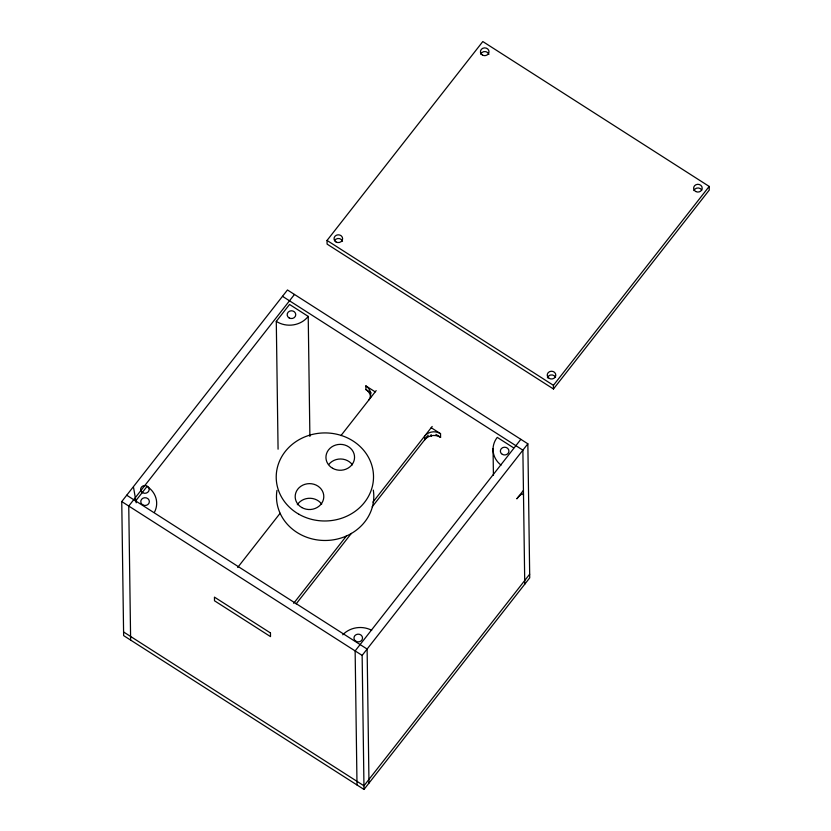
<?xml version="1.0" encoding="UTF-8"?>
<svg xmlns="http://www.w3.org/2000/svg" width="831" height="831" viewBox="0 0 831 831"><rect width="100%" height="100%" fill="white"/><g stroke="black" fill="none" stroke-linecap="round" stroke-linejoin="round"><path stroke-width="1.25" d="M121.752 501.571L287.464 289.967L527.851 443.806L529.721 577.857L364.009 789.45L123.632 635.611L121.752 501.571L362.139 655.399L364.009 789.45M327.04 240.45L482.811 41.55L709.196 186.424L709.248 190.081L553.477 388.981L327.092 244.106L327.04 240.45L553.425 385.324L553.477 388.981M294.465 294.454L128.753 506.048L130.633 640.099M135.443 501.238L147.035 486.426A22.894 20.723 -0.8 0 1 154.556 512.031M278.073 449.197L276.287 321.379L289.552 304.458L308.218 316.403L309.89 436.462M237.666 567.48L280.099 513.298M340.939 435.61L376.163 390.632M293.675 603.327L346.517 535.86M372.932 502.121L432.172 426.48M296.137 603.908L351.368 533.377M372.184 506.806L428.225 435.247M553.425 385.324L709.196 186.424M520.85 439.329L355.138 650.922L357.008 784.973M362.139 655.399L527.851 443.806M523.437 490.363L516.809 498.829A11.447 2.877 -57.4 0 1 523.509 495.245M529.669 574.2L363.957 785.794L123.58 631.965M282.498 296.314L522.876 450.153L524.756 584.203M513.6 447.836L497.26 437.376A22.894 20.723 -0.8 0 0 501.051 465.111M370.709 397.322A11.447 10.356 -0.8 0 0 365.91 389.552L365.858 385.896L375.197 391.868M431.206 427.716L440.544 433.689L440.586 437.345A11.447 10.356 -0.8 0 0 424.631 439.838L424.579 436.182A11.447 10.356 -0.8 0 1 440.544 433.689M365.91 389.552L371.156 392.918M435.922 434.364L440.586 437.345M126.728 495.224L367.115 649.053L368.985 783.103M133.562 487.517L136.201 502.807M493.043 448.595L493.427 475.436M431.31 434.987L431.32 436.192A11.447 2.877 -57.4 0 0 430.822 435.039M308.218 316.403A22.894 20.723 -0.8 0 1 276.287 321.379M342.756 634.811A22.894 20.723 -0.8 0 1 371.686 630.293M424.703 439.744A11.447 2.877 -57.4 0 1 427.705 436.472M365.858 385.896A11.447 10.356 -0.8 0 1 368.559 400.334M693.906 190.559A4.29 3.885 -0.8 0 1 701.769 190.05M547.39 377.856A4.29 3.885 -0.8 0 1 555.555 377.336M334.488 240.72A4.29 3.885 -0.8 0 1 342.517 241.291M480.723 54.14A4.29 3.885 -0.8 0 1 488.908 54.368M373.306 490.093A48.655 44.033 -0.8 0 1 325.181 540.482A48.655 44.033 -0.8 0 1 276.952 490.415M297.321 504.729A14.314 12.953 -0.8 0 1 321.69 504.126M328.775 464.467A14.314 12.953 -0.8 0 1 352.448 464.851M270.47 632.962L214.45 597.125L214.502 600.782L270.511 636.619L270.47 632.962M289.178 317.961A4.29 3.885 -0.8 0 0 295.753 314.804A4.29 3.885 -0.8 0 0 289.458 311.23A4.29 3.885 -0.8 0 0 289.178 317.961M142.776 504.895A4.29 3.885 -0.8 0 0 149.362 501.737A4.29 3.885 -0.8 0 0 143.067 498.164A4.29 3.885 -0.8 0 0 142.776 504.895M355.959 641.314A4.29 3.885 -0.8 0 0 362.534 638.156A4.29 3.885 -0.8 0 0 356.25 634.593A4.29 3.885 -0.8 0 0 355.959 641.314M502.35 454.38A4.29 3.885 -0.8 0 0 508.936 451.223A4.29 3.885 -0.8 0 0 502.641 447.66A4.29 3.885 -0.8 0 0 502.35 454.38M142.579 492.69A4.29 3.885 -0.8 0 0 149.185 489.584A4.29 3.885 -0.8 0 0 142.922 485.969A4.29 3.885 -0.8 0 0 142.579 492.69M695.62 191.473A4.29 3.885 -0.8 0 0 702.195 188.325A4.29 3.885 -0.8 0 0 695.9 184.752A4.29 3.885 -0.8 0 0 695.62 191.473M549.218 378.406A4.29 3.885 -0.8 0 0 555.804 375.259A4.29 3.885 -0.8 0 0 549.509 371.686A4.29 3.885 -0.8 0 0 549.218 378.406M336.046 241.987A4.29 3.885 -0.8 0 0 342.621 238.829A4.29 3.885 -0.8 0 0 336.326 235.256A4.29 3.885 -0.8 0 0 336.046 241.987M482.437 55.054A4.29 3.885 -0.8 0 0 489.012 51.896A4.29 3.885 -0.8 0 0 482.728 48.323A4.29 3.885 -0.8 0 0 482.437 55.054M298.931 514.275A48.655 44.033 -0.8 0 0 373.483 478.521A48.655 44.033 -0.8 0 0 302.172 438.062A48.655 44.033 -0.8 0 0 298.931 514.275M301.861 507.564A14.314 12.953 -0.8 0 0 323.789 497.052A14.314 12.953 -0.8 0 0 302.806 485.148A14.314 12.953 -0.8 0 0 301.861 507.564M332.618 468.289A14.314 12.953 -0.8 0 0 354.546 457.777A14.314 12.953 -0.8 0 0 333.563 445.873A14.314 12.953 -0.8 0 0 332.618 468.289"/></g></svg>
